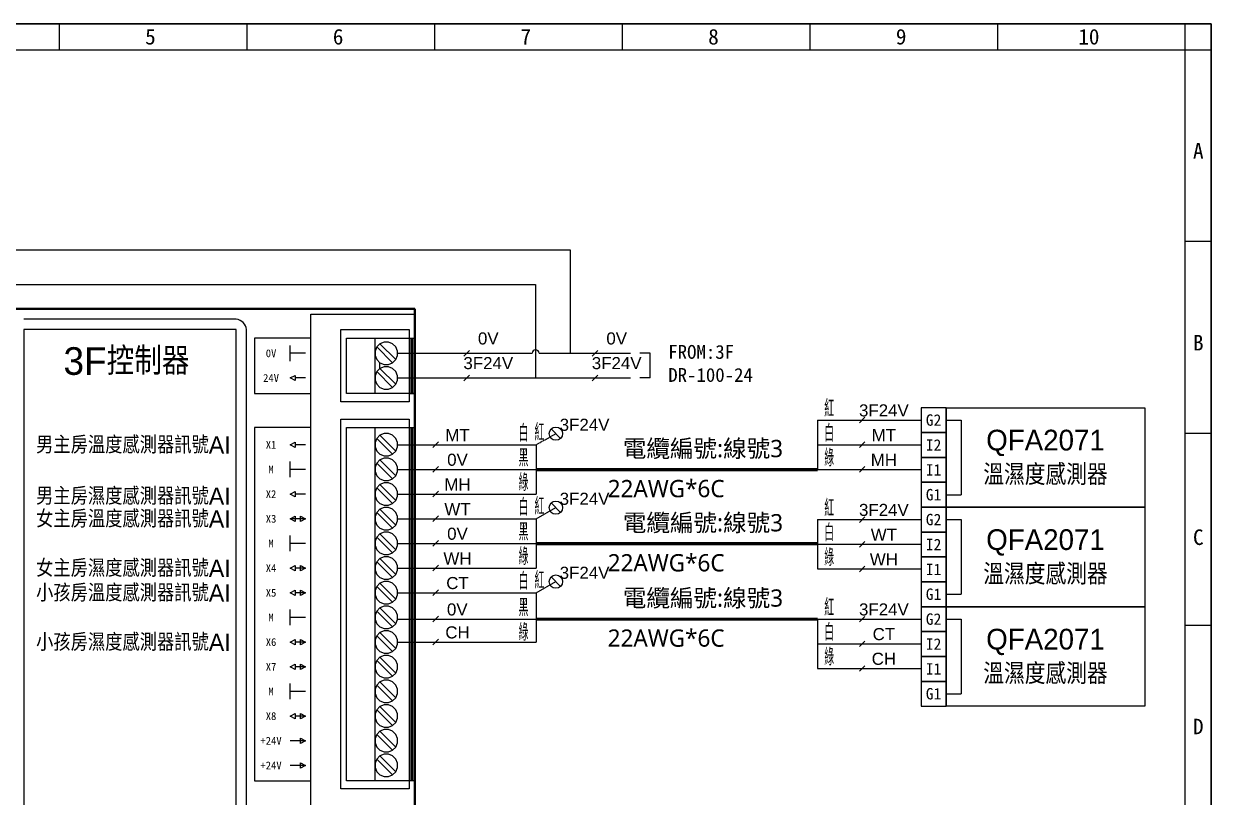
# Model space of a CAD drawing. Header units: millimetres. Extents: x 21506 to 58194, y 6783 to 13041.
# Drawn here: x 46557 to 48832, y 8106 to 9587 of the extents above; entities that cross this region are included whole.
import ezdxf
from ezdxf.enums import TextEntityAlignment as Align

# ---------------------------------------------------------------- set-up
doc = ezdxf.new("R2010")
doc.units = ezdxf.units.MM
doc.linetypes.add('PHANTOM', pattern=[2.5, 1.25, -0.25, 0.25, -0.25, 0.25, -0.25])
for name, color, linetype in [('5', 5, 'Continuous'), ('AHU新增', 7, 'Continuous'), ('DIM', 2, 'Continuous')]:
    doc.layers.add(name, color=color, linetype=linetype)
doc.styles.add('chineset', font='ds1.shx', dxfattribs={"bigfont": 'chineset.shx'})
doc.styles.add('DAYUMP', font='COMPLEX', dxfattribs={"bigfont": 'LMP.SHX'})
doc.styles.get("Standard").update_dxf_attribs({"font": ''})
doc.styles.get('Standard').set_extended_font_data('MingLiU')

msp = doc.modelspace()

# ---------------------------------------------------------------- linework, layer by layer
at = {"color": 7}
for p, q in [((48831.502, 9586.621), (44823.076, 9586.621)), ((46625.258, 9586.621), (46625.258, 9536.976)), ((46984.691, 9586.621), (46984.691, 9536.976)), ((47344.125, 9586.621), (47344.125, 9536.976)), ((47703.558, 9586.621), (47703.558, 9536.976)), ((48062.991, 9586.621), (48062.991, 9536.976)), ((48422.424, 9586.621), (48422.424, 9536.976)), ((48781.857, 6965.341), (48781.857, 9586.621)), ((48831.502, 9586.621), (48831.502, 6786.618)), ((44823.076, 9536.975), (48831.502, 9536.976)), ((48831.502, 9169.599), (48781.857, 9169.599)), ((48831.502, 8802.223), (48781.857, 8802.223)), ((48831.502, 8434.847), (48781.857, 8434.847))]:
    msp.add_line(p, q, dxfattribs=at)
for p, q in [((44823.077, 9586.621), (48831.502, 9586.621)), ((48831.502, 9586.621), (48831.502, 6786.617)), ((48831.502, 6786.617), (48831.502, 9586.621)), ((47306.593, 9040.88), (47306.593, 9030.956)), ((47306.593, 9040.88), (47306.593, 8984.315)), ((47306.593, 9040.88), (47306.593, 8984.811)), ((47107.125, 8984.811), (46998.955, 8984.811)), ((46998.955, 8984.811), (46998.955, 8878.872)), ((47175.599, 8878.872), (47175.599, 8984.811)), ((47230.18, 8878.872), (47230.18, 8984.811)), ((47296.769, 8878.872), (47296.769, 8984.811)), ((47300.044, 8878.872), (47300.044, 8984.811)), ((47302.227, 8878.872), (47302.227, 8984.811)), ((47305.502, 8878.872), (47305.502, 8984.811)), ((47067.429, 8940.856), (47067.429, 8970.627)), ((47164.683, 8862.498), (47164.683, 8971.66)), ((47233.44, 8967.871), (47263.722, 8937.589)), ((47239.463, 8973.895), (47269.746, 8943.612)), ((47097.201, 8955.742), (47067.429, 8955.742)), ((47239.463, 8926.672), (47239.463, 8937.589)), ((47756.802, 8955.742), (47736.954, 8955.742)), ((47756.802, 8908.519), (47756.802, 8955.742)), ((47233.44, 8920.649), (47263.722, 8890.366)), ((47239.463, 8926.672), (47269.746, 8896.39)), ((47067.429, 8908.519), (47077.353, 8913.481)), ((47077.353, 8903.558), (47067.429, 8908.519)), ((47077.353, 8913.481), (47077.353, 8903.558)), ((47097.201, 8908.519), (47077.353, 8908.519)), ((47756.802, 8908.519), (47736.954, 8908.519)), ((46998.955, 8878.872), (47107.125, 8878.872)), ((47164.683, 8862.498), (47164.683, 8878.872)), ((47295.677, 8878.872), (47296.769, 8878.872)), ((47295.677, 8878.872), (47305.502, 8878.872)), ((47296.769, 8878.872), (47300.044, 8878.872)), ((47300.044, 8878.872), (47302.227, 8878.872)), ((48275.919, 8851.633), (48275.919, 8803.999)), ((48323.553, 8851.633), (48323.553, 8661.096)), ((48323.553, 8851.633), (48323.553, 8661.096)), ((48323.553, 8851.633), (48323.553, 8661.096)), ((48323.553, 8851.633), (48323.553, 8661.096)), ((48077.443, 8827.816), (48077.443, 8733.372)), ((48077.443, 8827.816), (48275.919, 8827.816)), ((48168.296, 8833.175), (48157.578, 8822.457)), ((48323.553, 8827.816), (48352.663, 8827.816)), ((48352.663, 8827.816), (48352.663, 8684.913)), ((47107.125, 8813.375), (46998.955, 8813.375)), ((46998.955, 8813.375), (46998.955, 8137.059)), ((47230.18, 8137.059), (47230.18, 8813.375)), ((47296.769, 8137.059), (47296.769, 8813.375)), ((47300.044, 8137.059), (47300.044, 8813.375)), ((47302.227, 8137.059), (47302.227, 8813.375)), ((47305.502, 8137.059), (47305.502, 8813.375)), ((48275.919, 8803.999), (48275.919, 8780.182)), ((47067.429, 8780.594), (47077.353, 8785.556)), ((47077.353, 8775.632), (47067.429, 8780.594)), ((47077.353, 8785.556), (47077.353, 8775.632)), ((47097.201, 8780.594), (47077.353, 8780.594)), ((47233.44, 8792.724), (47263.722, 8762.441)), ((47239.463, 8798.747), (47269.746, 8768.465)), ((47273.006, 8780.594), (47471.482, 8780.594)), ((47351.732, 8785.953), (47341.015, 8775.235)), ((47471.482, 8780.594), (47538.393, 8780.594)), ((47528.506, 8780.594), (47538.393, 8780.594)), ((48077.443, 8780.594), (48144.354, 8780.594)), ((48077.443, 8780.594), (48275.919, 8780.594)), ((48168.296, 8785.953), (48157.578, 8775.235)), ((47067.429, 8718.486), (47067.429, 8748.258)), ((47097.201, 8733.372), (47067.429, 8733.372)), ((47233.44, 8745.502), (47263.722, 8715.219)), ((47239.463, 8751.525), (47269.746, 8721.243)), ((47273.006, 8733.372), (47471.482, 8733.372)), ((47351.732, 8738.731), (47341.015, 8728.013)), ((47471.482, 8733.372), (47538.393, 8733.372)), ((48077.443, 8733.372), (48144.354, 8733.372)), ((48077.443, 8733.372), (48275.919, 8733.372)), ((48168.296, 8738.731), (48157.578, 8728.013)), ((47067.429, 8686.15), (47077.353, 8691.112)), ((47077.353, 8691.112), (47077.353, 8681.188)), ((47233.44, 8698.279), (47263.722, 8667.997)), ((47239.463, 8704.303), (47269.746, 8674.021)), ((47351.732, 8691.509), (47341.015, 8680.791)), ((47077.353, 8681.188), (47067.429, 8686.15)), ((47097.201, 8686.15), (47077.353, 8686.15)), ((47273.006, 8686.15), (47471.482, 8686.15)), ((47471.482, 8686.15), (47538.393, 8686.15)), ((48323.553, 8684.913), (48352.663, 8684.913)), ((47067.429, 8638.928), (47077.353, 8643.89)), ((47077.353, 8643.89), (47077.353, 8633.966)), ((47087.277, 8633.966), (47087.277, 8643.89)), ((47087.277, 8643.89), (47097.201, 8638.928)), ((47233.44, 8651.057), (47263.722, 8620.775)), ((47239.463, 8657.081), (47269.746, 8626.798)), ((47351.732, 8644.287), (47341.015, 8633.569)), ((48168.296, 8642.638), (48157.578, 8631.92)), ((48275.919, 8661.096), (48275.919, 8613.462)), ((48323.553, 8661.096), (48323.553, 8470.559)), ((48323.553, 8661.096), (48323.553, 8470.559)), ((48323.553, 8661.096), (48323.553, 8470.559)), ((48323.553, 8661.096), (48323.553, 8470.559)), ((47097.201, 8638.928), (47067.429, 8638.928)), ((47077.353, 8633.966), (47067.429, 8638.928)), ((47097.201, 8638.928), (47087.277, 8633.966)), ((47273.006, 8638.928), (47471.482, 8638.928)), ((47471.482, 8638.928), (47538.393, 8638.928)), ((47538.393, 8638.928), (47538.393, 8544.484)), ((48077.443, 8637.279), (48077.443, 8542.835)), ((48077.443, 8637.279), (48275.919, 8637.279)), ((48323.553, 8637.279), (48352.663, 8637.279)), ((48352.663, 8637.279), (48352.663, 8494.376)), ((47067.429, 8576.82), (47067.429, 8606.591)), ((47233.44, 8603.835), (47263.722, 8573.553)), ((47239.463, 8609.859), (47269.746, 8579.576)), ((47351.732, 8597.065), (47341.015, 8586.347)), ((48275.919, 8613.462), (48275.919, 8589.645)), ((47097.201, 8591.706), (47067.429, 8591.706)), ((47273.006, 8591.706), (47471.482, 8591.706)), ((47471.482, 8591.706), (47538.393, 8591.706)), ((48077.443, 8590.057), (48144.354, 8590.057)), ((48077.443, 8590.057), (48275.919, 8590.057)), ((48168.296, 8595.416), (48157.578, 8584.698)), ((47233.44, 8556.613), (47263.722, 8526.331)), ((47239.463, 8562.637), (47269.746, 8532.354)), ((47067.429, 8544.484), (47077.353, 8549.446)), ((47077.353, 8539.522), (47067.429, 8544.484)), ((47077.353, 8549.446), (47077.353, 8539.522)), ((47097.201, 8544.484), (47077.353, 8544.484)), ((47087.277, 8539.522), (47087.277, 8549.446)), ((47087.277, 8549.446), (47097.201, 8544.484)), ((47097.201, 8544.484), (47087.277, 8539.522)), ((47273.006, 8544.484), (47471.482, 8544.484)), ((47351.732, 8549.842), (47341.015, 8539.125)), ((47471.482, 8544.484), (47538.393, 8544.484)), ((48077.443, 8542.835), (48144.354, 8542.835)), ((48077.443, 8542.835), (48275.919, 8542.835)), ((48168.296, 8548.194), (48157.578, 8537.476)), ((47233.44, 8509.391), (47263.722, 8479.109)), ((47239.463, 8515.414), (47269.746, 8485.132)), ((47067.429, 8497.261), (47077.353, 8502.223)), ((47077.353, 8492.3), (47067.429, 8497.261)), ((47077.353, 8502.223), (47077.353, 8492.3)), ((47097.201, 8497.261), (47077.353, 8497.261)), ((47087.277, 8492.3), (47087.277, 8502.223)), ((47087.277, 8502.223), (47097.201, 8497.261)), ((47097.201, 8497.261), (47087.277, 8492.3)), ((47273.006, 8497.261), (47471.482, 8497.261)), ((47351.732, 8502.62), (47341.015, 8491.903)), ((47471.482, 8497.261), (47538.393, 8497.261)), ((47538.393, 8497.261), (47538.393, 8402.817)), ((48323.553, 8494.376), (48352.663, 8494.376)), ((47067.429, 8435.154), (47067.429, 8464.925)), ((47233.44, 8462.169), (47263.722, 8431.886)), ((47239.463, 8468.192), (47269.746, 8437.91)), ((48275.919, 8470.559), (48275.919, 8422.925)), ((48323.553, 8470.559), (48323.553, 8280.022)), ((48323.553, 8470.559), (48323.553, 8280.022)), ((48323.553, 8470.559), (48323.553, 8280.022)), ((48323.553, 8470.559), (48323.553, 8280.022)), ((47097.201, 8450.039), (47067.429, 8450.039)), ((47273.006, 8446.742), (47538.393, 8446.742)), ((47351.732, 8452.513), (47341.015, 8441.795)), ((47528.506, 8446.742), (47538.393, 8446.742)), ((48077.443, 8446.742), (48077.443, 8352.298)), ((48077.443, 8446.742), (48275.919, 8446.742)), ((48168.296, 8452.101), (48157.578, 8441.383)), ((48323.553, 8446.742), (48352.663, 8446.742)), ((48352.663, 8446.742), (48352.663, 8303.839)), ((47233.44, 8414.947), (47263.722, 8384.664)), ((47239.463, 8420.97), (47269.746, 8390.688)), ((48275.919, 8422.925), (48275.919, 8399.108)), ((47067.429, 8402.817), (47077.353, 8407.779)), ((47077.353, 8397.855), (47067.429, 8402.817)), ((47077.353, 8407.779), (47077.353, 8397.855)), ((47097.201, 8402.817), (47077.353, 8402.817)), ((47087.277, 8397.855), (47087.277, 8407.779)), ((47087.277, 8407.779), (47097.201, 8402.817)), ((47097.201, 8402.817), (47087.277, 8397.855)), ((47273.006, 8402.817), (47471.482, 8402.817)), ((47351.732, 8408.176), (47341.015, 8397.458)), ((47471.482, 8402.817), (47538.393, 8402.817)), ((48077.443, 8399.52), (48144.354, 8399.52)), ((48077.443, 8399.52), (48275.919, 8399.52)), ((48168.296, 8404.879), (48157.578, 8394.161)), ((47239.463, 8373.748), (47269.746, 8343.466)), ((47067.429, 8355.595), (47077.353, 8360.557)), ((47077.353, 8350.633), (47067.429, 8355.595)), ((47077.353, 8360.557), (47077.353, 8350.633)), ((47097.201, 8355.595), (47077.353, 8355.595)), ((47087.277, 8350.633), (47087.277, 8360.557)), ((47087.277, 8360.557), (47097.201, 8355.595)), ((47097.201, 8355.595), (47087.277, 8350.633)), ((47233.44, 8367.725), (47263.722, 8337.442)), ((48077.443, 8352.298), (48144.354, 8352.298)), ((48077.443, 8352.298), (48275.919, 8352.298)), ((48168.296, 8357.657), (48157.578, 8346.939)), ((47239.463, 8326.526), (47269.746, 8296.244)), ((47067.429, 8293.487), (47067.429, 8323.259)), ((47097.201, 8308.373), (47067.429, 8308.373)), ((47233.44, 8320.502), (47263.722, 8290.22)), ((48323.553, 8303.839), (48352.663, 8303.839)), ((47239.463, 8279.304), (47269.746, 8249.021)), ((47067.429, 8261.151), (47077.353, 8266.113)), ((47077.353, 8256.189), (47067.429, 8261.151)), ((47077.353, 8266.113), (47077.353, 8256.189)), ((47097.201, 8261.151), (47077.353, 8261.151)), ((47087.277, 8256.189), (47087.277, 8266.113)), ((47087.277, 8266.113), (47097.201, 8261.151)), ((47097.201, 8261.151), (47087.277, 8256.189)), ((47233.44, 8273.28), (47263.722, 8242.998)), ((47097.201, 8213.929), (47067.429, 8213.929)), ((47087.277, 8208.967), (47087.277, 8218.891)), ((47087.277, 8218.891), (47097.201, 8213.929)), ((47097.201, 8213.929), (47087.277, 8208.967)), ((47233.44, 8226.058), (47263.722, 8195.776)), ((47239.463, 8232.082), (47269.746, 8201.799)), ((47097.201, 8166.707), (47067.429, 8166.707)), ((47087.277, 8161.745), (47087.277, 8171.669)), ((47087.277, 8171.669), (47097.201, 8166.707)), ((47097.201, 8166.707), (47087.277, 8161.745)), ((47233.44, 8178.836), (47263.722, 8148.554)), ((47239.463, 8184.86), (47269.746, 8154.577)), ((46998.955, 8137.059), (47107.125, 8137.059))]:
    msp.add_line(p, q)
at = {"color": 4}
for p, q in [((45780.687, 9153.639), (47603.799, 9153.639)), ((47603.799, 9153.639), (47603.799, 8955.742)), ((47273.006, 8955.742), (47531.025, 8955.742)), ((47544.256, 8955.742), (47719.445, 8955.742))]:
    msp.add_line(p, q, dxfattribs=at)
at = {"color": 1}
for p, q in [((45983.927, 9087.481), (47537.641, 9087.481)), ((47537.641, 9087.481), (47537.641, 8908.519)), ((47273.006, 8908.519), (47537.641, 8908.519)), ((47410.682, 8913.878), (47399.964, 8903.161)), ((47537.641, 8908.519), (47719.445, 8908.519)), ((47656.613, 8913.878), (47645.895, 8903.161))]:
    msp.add_line(p, q, dxfattribs=at)
at = {"lineweight": 50}
msp.add_line((47306.593, 9040.88), (46760.784, 9040.88), dxfattribs=at)
at = {"color": 0}
for p, q in [((47410.682, 8961.1), (47399.964, 8950.383)), ((47656.613, 8961.1), (47645.895, 8950.383))]:
    msp.add_line(p, q, dxfattribs=at)
at = {"linetype": 'PHANTOM', "ltscale": 2}
msp.add_line((47538.393, 8780.594), (47576.457, 8801.895), dxfattribs=at)
at = {"ltscale": 2}
msp.add_line((47538.393, 8780.594), (47538.393, 8686.15), dxfattribs=at)
at = {"lineweight": 100}
for p, q in [((47538.393, 8733.372), (48077.443, 8733.372)), ((47538.393, 8591.706), (48077.443, 8591.706)), ((47538.393, 8447.154), (48077.443, 8446.742))]:
    msp.add_line(p, q, dxfattribs=at)
at = {"linetype": 'ByBlock', "ltscale": 2}
for p, q in [((47538.393, 8638.928), (47576.457, 8660.229)), ((47538.393, 8497.261), (47576.457, 8518.562))]:
    msp.add_line(p, q, dxfattribs=at)
at = {"lineweight": 50}
msp.add_lwpolyline([(47306.593, 9040.88), (47306.593, 7254.594), (46214.974, 7254.594), (46214.974, 9040.88)], close=True, dxfattribs=at)
for points in [[(47305.601, 9030.956), (47305.601, 7264.518), (47107.125, 7264.518), (47107.125, 9030.956)], [(46557.345, 9001.185), (46557.345, 7294.289), (46964.222, 7294.289), (46964.222, 9001.185)], [(47164.683, 8862.498), (47164.683, 9001.185), (47295.677, 9001.185), (47295.677, 8862.498)], [(47175.599, 8878.872), (47175.599, 8984.811), (47306.593, 8984.811), (47306.593, 8878.872)], [(47230.18, 8951.482), (47233.44, 8943.612), (47239.463, 8937.589), (47247.333, 8934.329), (47255.852, 8934.329), (47263.722, 8937.589), (47269.746, 8943.612), (47273.006, 8951.482), (47273.006, 8960.001), (47269.746, 8967.871), (47263.722, 8973.895), (47255.852, 8977.154), (47247.333, 8977.154), (47239.463, 8973.895), (47233.44, 8967.871), (47230.18, 8960.001)], [(47230.18, 8904.26), (47233.44, 8896.39), (47239.463, 8890.366), (47247.333, 8887.107), (47255.852, 8887.107), (47263.722, 8890.366), (47269.746, 8896.39), (47273.006, 8904.26), (47273.006, 8912.779), (47269.746, 8920.649), (47263.722, 8926.672), (47255.852, 8929.932), (47247.333, 8929.932), (47239.463, 8926.672), (47233.44, 8920.649), (47230.18, 8912.779)], [(48323.553, 8851.633), (48275.919, 8851.633), (48275.919, 8803.999), (48323.553, 8803.999)], [(48323.553, 8851.633), (48704.628, 8851.633), (48704.628, 8661.096), (48323.553, 8661.096)], [(47164.683, 8122.173), (47164.683, 8829.749), (47295.677, 8829.749), (47295.677, 8122.173)], [(47175.599, 8137.059), (47175.599, 8813.375), (47306.593, 8813.375), (47306.593, 8137.059)], [(47230.18, 8776.335), (47233.44, 8768.465), (47239.463, 8762.441), (47247.333, 8759.181), (47255.852, 8759.181), (47263.722, 8762.441), (47269.746, 8768.465), (47273.006, 8776.335), (47273.006, 8784.854), (47269.746, 8792.724), (47263.722, 8798.747), (47255.852, 8802.007), (47247.333, 8802.007), (47239.463, 8798.747), (47233.44, 8792.724), (47230.18, 8784.854)], [(48323.553, 8803.999), (48275.919, 8803.999), (48275.919, 8756.365), (48323.553, 8756.365)], [(48323.553, 8756.365), (48275.919, 8756.365), (48275.919, 8708.731), (48323.553, 8708.731)], [(47230.18, 8729.113), (47233.44, 8721.243), (47239.463, 8715.219), (47247.333, 8711.959), (47255.852, 8711.959), (47263.722, 8715.219), (47269.746, 8721.243), (47273.006, 8729.113), (47273.006, 8737.631), (47269.746, 8745.502), (47263.722, 8751.525), (47255.852, 8754.785), (47247.333, 8754.785), (47239.463, 8751.525), (47233.44, 8745.502), (47230.18, 8737.631)], [(47230.18, 8681.891), (47233.44, 8674.021), (47239.463, 8667.997), (47247.333, 8664.737), (47255.852, 8664.737), (47263.722, 8667.997), (47269.746, 8674.021), (47273.006, 8681.891), (47273.006, 8690.409), (47269.746, 8698.279), (47263.722, 8704.303), (47255.852, 8707.563), (47247.333, 8707.563), (47239.463, 8704.303), (47233.44, 8698.279), (47230.18, 8690.409)], [(48323.553, 8708.731), (48275.919, 8708.731), (48275.919, 8661.096), (48323.553, 8661.096)], [(47230.18, 8634.669), (47233.44, 8626.798), (47239.463, 8620.775), (47247.333, 8617.515), (47255.852, 8617.515), (47263.722, 8620.775), (47269.746, 8626.798), (47273.006, 8634.669), (47273.006, 8643.187), (47269.746, 8651.057), (47263.722, 8657.081), (47255.852, 8660.341), (47247.333, 8660.341), (47239.463, 8657.081), (47233.44, 8651.057), (47230.18, 8643.187)], [(48323.553, 8661.096), (48275.919, 8661.096), (48275.919, 8613.462), (48323.553, 8613.462)], [(48323.553, 8661.096), (48704.628, 8661.096), (48704.628, 8470.559), (48323.553, 8470.559)], [(47230.18, 8587.446), (47233.44, 8579.576), (47239.463, 8573.553), (47247.333, 8570.293), (47255.852, 8570.293), (47263.722, 8573.553), (47269.746, 8579.576), (47273.006, 8587.446), (47273.006, 8595.965), (47269.746, 8603.835), (47263.722, 8609.859), (47255.852, 8613.119), (47247.333, 8613.119), (47239.463, 8609.859), (47233.44, 8603.835), (47230.18, 8595.965)], [(48323.553, 8613.462), (48275.919, 8613.462), (48275.919, 8565.828), (48323.553, 8565.828)], [(47230.18, 8540.224), (47233.44, 8532.354), (47239.463, 8526.331), (47247.333, 8523.071), (47255.852, 8523.071), (47263.722, 8526.331), (47269.746, 8532.354), (47273.006, 8540.224), (47273.006, 8548.743), (47269.746, 8556.613), (47263.722, 8562.637), (47255.852, 8565.896), (47247.333, 8565.896), (47239.463, 8562.637), (47233.44, 8556.613), (47230.18, 8548.743)], [(48323.553, 8565.828), (48275.919, 8565.828), (48275.919, 8518.193), (48323.553, 8518.193)], [(47230.18, 8493.002), (47233.44, 8485.132), (47239.463, 8479.109), (47247.333, 8475.849), (47255.852, 8475.849), (47263.722, 8479.109), (47269.746, 8485.132), (47273.006, 8493.002), (47273.006, 8501.521), (47269.746, 8509.391), (47263.722, 8515.414), (47255.852, 8518.674), (47247.333, 8518.674), (47239.463, 8515.414), (47233.44, 8509.391), (47230.18, 8501.521)], [(48323.553, 8518.193), (48275.919, 8518.193), (48275.919, 8470.559), (48323.553, 8470.559)], [(47230.18, 8445.78), (47233.44, 8437.91), (47239.463, 8431.886), (47247.333, 8428.626), (47255.852, 8428.626), (47263.722, 8431.886), (47269.746, 8437.91), (47273.006, 8445.78), (47273.006, 8454.299), (47269.746, 8462.169), (47263.722, 8468.192), (47255.852, 8471.452), (47247.333, 8471.452), (47239.463, 8468.192), (47233.44, 8462.169), (47230.18, 8454.299)], [(48323.553, 8470.559), (48275.919, 8470.559), (48275.919, 8422.925), (48323.553, 8422.925)], [(48323.553, 8470.559), (48704.628, 8470.559), (48704.628, 8280.022), (48323.553, 8280.022)], [(47230.18, 8398.558), (47233.44, 8390.688), (47239.463, 8384.664), (47247.333, 8381.404), (47255.852, 8381.404), (47263.722, 8384.664), (47269.746, 8390.688), (47273.006, 8398.558), (47273.006, 8407.077), (47269.746, 8414.947), (47263.722, 8420.97), (47255.852, 8424.23), (47247.333, 8424.23), (47239.463, 8420.97), (47233.44, 8414.947), (47230.18, 8407.077)], [(48323.553, 8422.925), (48275.919, 8422.925), (48275.919, 8375.291), (48323.553, 8375.291)], [(47230.18, 8351.336), (47233.44, 8343.466), (47239.463, 8337.442), (47247.333, 8334.182), (47255.852, 8334.182), (47263.722, 8337.442), (47269.746, 8343.466), (47273.006, 8351.336), (47273.006, 8359.854), (47269.746, 8367.725), (47263.722, 8373.748), (47255.852, 8377.008), (47247.333, 8377.008), (47239.463, 8373.748), (47233.44, 8367.725), (47230.18, 8359.854)], [(48323.553, 8375.291), (48275.919, 8375.291), (48275.919, 8327.656), (48323.553, 8327.656)], [(47230.18, 8304.114), (47233.44, 8296.244), (47239.463, 8290.22), (47247.333, 8286.96), (47255.852, 8286.96), (47263.722, 8290.22), (47269.746, 8296.244), (47273.006, 8304.114), (47273.006, 8312.632), (47269.746, 8320.502), (47263.722, 8326.526), (47255.852, 8329.786), (47247.333, 8329.786), (47239.463, 8326.526), (47233.44, 8320.502), (47230.18, 8312.632)], [(48323.553, 8327.656), (48275.919, 8327.656), (48275.919, 8280.022), (48323.553, 8280.022)], [(47230.18, 8256.892), (47233.44, 8249.021), (47239.463, 8242.998), (47247.333, 8239.738), (47255.852, 8239.738), (47263.722, 8242.998), (47269.746, 8249.021), (47273.006, 8256.892), (47273.006, 8265.41), (47269.746, 8273.28), (47263.722, 8279.304), (47255.852, 8282.564), (47247.333, 8282.564), (47239.463, 8279.304), (47233.44, 8273.28), (47230.18, 8265.41)], [(47230.18, 8209.669), (47233.44, 8201.799), (47239.463, 8195.776), (47247.333, 8192.516), (47255.852, 8192.516), (47263.722, 8195.776), (47269.746, 8201.799), (47273.006, 8209.669), (47273.006, 8218.188), (47269.746, 8226.058), (47263.722, 8232.082), (47255.852, 8235.342), (47247.333, 8235.342), (47239.463, 8232.082), (47233.44, 8226.058), (47230.18, 8218.188)], [(47230.18, 8162.447), (47233.44, 8154.577), (47239.463, 8148.554), (47247.333, 8145.294), (47255.852, 8145.294), (47263.722, 8148.554), (47269.746, 8154.577), (47273.006, 8162.447), (47273.006, 8170.966), (47269.746, 8178.836), (47263.722, 8184.86), (47255.852, 8188.12), (47247.333, 8188.12), (47239.463, 8184.86), (47233.44, 8178.836), (47230.18, 8170.966)]]:
    msp.add_lwpolyline(points, close=True)
for points in [[(46964.222, 9021.033), (46557.345, 9021.033)], [(46984.069, 7294.289), (46984.069, 9001.185)]]:
    msp.add_lwpolyline(points)
msp.add_arc((46961.244, 8998.207), 23.019, 7.433125, 82.566875)
at = {"color": 4}
msp.add_arc((47537.641, 8955.742), 6.616, 0, 180, dxfattribs=at)
for p in [(47092.239, 8638.928), (47092.239, 8544.484), (47092.239, 8497.261), (47092.239, 8402.817), (47092.239, 8355.595), (47092.239, 8261.151), (47092.239, 8213.929), (47092.239, 8166.707)]:
    msp.add_point(p)
for points in [[(47067.429, 8908.519), (47077.353, 8913.481), (47077.353, 8903.558), (47067.429, 8908.519)], [(47067.429, 8780.594), (47077.353, 8785.556), (47077.353, 8775.632), (47067.429, 8780.594)], [(47067.429, 8686.15), (47077.353, 8691.112), (47077.353, 8681.188), (47067.429, 8686.15)], [(47067.429, 8638.928), (47077.353, 8643.89), (47077.353, 8633.966), (47067.429, 8638.928)], [(47097.201, 8638.928), (47087.277, 8633.966), (47087.277, 8643.89), (47097.201, 8638.928)], [(47067.429, 8544.484), (47077.353, 8549.446), (47077.353, 8539.522), (47067.429, 8544.484)], [(47097.201, 8544.484), (47087.277, 8539.522), (47087.277, 8549.446), (47097.201, 8544.484)], [(47067.429, 8497.261), (47077.353, 8502.223), (47077.353, 8492.3), (47067.429, 8497.261)], [(47097.201, 8497.261), (47087.277, 8492.3), (47087.277, 8502.223), (47097.201, 8497.261)], [(47067.429, 8402.817), (47077.353, 8407.779), (47077.353, 8397.855), (47067.429, 8402.817)], [(47097.201, 8402.817), (47087.277, 8397.855), (47087.277, 8407.779), (47097.201, 8402.817)], [(47067.429, 8355.595), (47077.353, 8360.557), (47077.353, 8350.633), (47067.429, 8355.595)], [(47097.201, 8355.595), (47087.277, 8350.633), (47087.277, 8360.557), (47097.201, 8355.595)], [(47067.429, 8261.151), (47077.353, 8266.113), (47077.353, 8256.189), (47067.429, 8261.151)], [(47097.201, 8261.151), (47087.277, 8256.189), (47087.277, 8266.113), (47097.201, 8261.151)], [(47097.201, 8213.929), (47087.277, 8208.967), (47087.277, 8218.891), (47097.201, 8213.929)], [(47097.201, 8166.707), (47087.277, 8161.745), (47087.277, 8171.669), (47097.201, 8166.707)]]:
    msp.add_solid(points)
at = {"layer": 'DIM', "color": 0}
for p, q in [((47585.452, 8792.9), (47567.463, 8810.89)), ((47585.452, 8651.234), (47567.463, 8669.223)), ((47585.452, 8509.568), (47567.463, 8527.557))]:
    msp.add_line(p, q, dxfattribs=at)
for centre in [(47576.457, 8801.895), (47576.457, 8660.229), (47576.457, 8518.562)]:
    msp.add_circle(centre, 12.72, dxfattribs=at)

# ---------------------------------------------------------------- texts
at = {"color": 7, "width": 1}
for s, height, oblique, p in [('5', 29.787, 360, (46799.958, 9546.905)), ('6', 29.787, 360, (47159.391, 9546.905)), ('7', 29.787, 0, (47518.824, 9546.905)), ('8', 29.787, 0, (47878.257, 9546.905)), ('9', 29.787, 0, (48237.69, 9546.905)), ('10', 29.7873, 0, (48597.123, 9546.904))]:
    msp.add_text(s, height=height, rotation=0.000118, dxfattribs=dict(at, oblique=oblique)).set_placement(p, align=Align.CENTER)
for s, oblique, p in [('A', 0, (48806.679, 9343.359)), ('B', 0, (48806.68, 8975.982)), ('C', 360, (48806.68, 8603.641)), ('D', 360, (48806.68, 8241.23))]:
    msp.add_text(s, height=29.787, rotation=0.000118, dxfattribs=dict(at, oblique=oblique)).set_placement(p, align=Align.MIDDLE)
for s, height, p in [('0V', 14.8857, (47030.933, 8955.742)), ('24V', 14.8857, (47030.933, 8908.519)), ('X1', 14.8857, (47030.933, 8780.594)), ('M', 14.886, (47030.933, 8733.372)), ('X2', 14.8857, (47030.933, 8686.15)), ('X3', 14.8857, (47030.933, 8638.928)), ('M', 14.886, (47030.933, 8591.706)), ('X4', 14.8857, (47030.933, 8544.484)), ('X5', 14.8857, (47030.933, 8497.261)), ('M', 14.886, (47030.933, 8450.039)), ('X6', 14.8857, (47030.933, 8402.817)), ('X7', 14.8857, (47030.933, 8355.595)), ('M', 14.886, (47030.933, 8308.373)), ('X8', 14.8857, (47030.933, 8261.151)), ('+24V', 14.8857, (47030.933, 8213.929)), ('+24V', 14.8857, (47030.933, 8166.707))]:
    msp.add_text(s, height=height).set_placement(p, align=Align.MIDDLE_CENTER)
at = {"color": 0, "char_height": 23.15556, "width": 38.97315, "attachment_point": 5}
for insert in [(47446.957, 8984.01), (47692.888, 8984.01)]:
    msp.add_mtext('{\\fArial|b0|i0|c186|p34;0V}', dxfattribs=dict(at, insert=insert))
for s, insert, char_height, width, attachment_point in [('FROM:3F\\PDR-100-24', (47791.641, 8936.124), 26.4635, 284.57969, 4), ('G2', (48299.736, 8827.816), 21.8324, 83.60092, 5), ('{\\fArial|b0|i0|c186|p34;MT}', (47388.007, 8799.048), 23.15556, 38.97315, 5), ('{\\fArial|b0|i0|c186|p34;MT}', (48204.57, 8799.048), 23.15556, 38.97315, 5), ('{\\fMicrosoft JhengHei|b0|i0|c136|p34;電纜編號:線號3}', (47704.56, 8771.561), 33.07937, 330.79371, 4), ('I2', (48299.736, 8780.182), 21.8324, 83.60092, 5), ('{\\fArial|b0|i0|c186|p34;0V}', (47388.007, 8751.825), 23.15556, 38.97315, 5), ('{\\fArial|b0|i0|c186|p34;MH}', (48204.57, 8751.825), 23.15556, 38.97315, 5), ('I1', (48299.736, 8732.548), 21.8324, 83.60092, 5), ('{\\fArial|b0|i0|c186|p34;MH}', (47388.007, 8704.603), 23.15556, 38.97315, 5), ('{\\fMicrosoft JhengHei|b0|i0|c136|p34;22AWG*6C}', (47675.609, 8696.511), 33.07937, 330.79371, 4), ('G1', (48299.736, 8684.913), 21.8324, 83.60092, 5), ('{\\fArial|b0|i0|c186|p34;WT}', (47388.007, 8657.381), 23.15556, 38.97315, 5), ('{\\fMicrosoft JhengHei|b0|i0|c136|p34;電纜編號:線號3}', (47704.56, 8629.483), 33.07937, 330.79371, 4), ('G2', (48299.736, 8637.279), 21.8324, 83.60092, 5), ('{\\fArial|b0|i0|c186|p34;0V}', (47388.007, 8610.159), 23.15556, 38.97315, 5), ('{\\fArial|b0|i0|c186|p34;WT}', (48204.57, 8608.51), 23.15556, 38.97315, 5), ('I2', (48299.736, 8589.645), 21.8324, 83.60092, 5), ('{\\fArial|b0|i0|c186|p34;WH}', (47388.007, 8562.937), 23.15556, 38.97315, 5), ('{\\fMicrosoft JhengHei|b0|i0|c136|p34;22AWG*6C}', (47675.609, 8554.432), 33.07937, 330.79371, 4), ('{\\fArial|b0|i0|c186|p34;WH}', (48204.57, 8561.288), 23.15556, 38.97315, 5), ('I1', (48299.736, 8542.011), 21.8324, 83.60092, 5), ('{\\fArial|b0|i0|c186|p34;CT}', (47388.007, 8515.715), 23.15556, 38.97315, 5), ('{\\fMicrosoft JhengHei|b0|i0|c136|p34;電纜編號:線號3}', (47704.56, 8485.343), 33.07937, 330.79371, 4), ('G1', (48299.736, 8494.376), 21.8324, 83.60092, 5), ('{\\fArial|b0|i0|c186|p34;0V}', (47387.595, 8465.195), 23.15556, 38.97315, 5), ('G2', (48299.736, 8446.742), 21.8324, 83.60092, 5), ('{\\fArial|b0|i0|c186|p34;CH}', (47388.007, 8421.271), 23.15556, 38.97315, 5), ('{\\fMicrosoft JhengHei|b0|i0|c136|p34;22AWG*6C}', (47675.609, 8410.293), 33.07937, 330.79371, 4), ('{\\fArial|b0|i0|c186|p34;CT}', (48204.57, 8417.973), 23.15556, 38.97315, 5), ('I2', (48299.736, 8399.108), 21.8324, 83.60092, 5), ('{\\fArial|b0|i0|c186|p34;CH}', (48204.57, 8370.751), 23.15556, 38.97315, 5), ('I1', (48299.736, 8351.473), 21.8324, 83.60092, 5), ('G1', (48299.736, 8303.839), 21.8324, 83.60092, 5)]:
    msp.add_mtext(s, dxfattribs=dict(insert=insert, char_height=char_height, width=width, attachment_point=attachment_point))
at = {"color": 1, "char_height": 23.15556, "width": 38.97315, "attachment_point": 5}
for insert in [(47446.957, 8936.788), (47692.888, 8936.788), (48204.57, 8846.27), (47631.345, 8818.746), (47631.345, 8677.079), (48204.57, 8655.733), (47631.345, 8535.413), (48204.57, 8465.195)]:
    msp.add_mtext('{\\fArial|b0|i0|c186|p34;3F24V}', dxfattribs=dict(at, insert=insert))
at = {"char_height": 39.6952, "width": 359.84149, "attachment_point": 5, "style": 'chineset'}
for insert in [(48514.09, 8756.365), (48514.09, 8565.828), (48514.09, 8375.291)]:
    msp.add_mtext('QFA2071\\P溫濕度感測器', dxfattribs=dict(at, insert=insert))
at = {"layer": '5', "color": 0, "style": 'DAYUMP', "width": 0.5}
for s, p in [('紅', (48090.384, 8850.113)), ('紅', (47535.373, 8804.37)), ('白', (47505, 8802.891)), ('白', (48090.384, 8802.891)), ('黑', (47505, 8755.668)), ('綠', (48090.384, 8755.668)), ('綠', (47505, 8708.446)), ('白', (47505, 8661.224)), ('紅', (47535.373, 8662.703)), ('紅', (48090.384, 8659.576)), ('黑', (47505, 8614.002)), ('白', (48090.384, 8612.353)), ('綠', (47505, 8566.78)), ('綠', (48090.384, 8565.131)), ('白', (47505, 8519.558)), ('紅', (47535.373, 8521.037)), ('黑', (47505, 8469.038)), ('紅', (48090.384, 8469.038)), ('綠', (47505, 8421.816)), ('白', (48090.384, 8421.816)), ('綠', (48090.384, 8374.594))]:
    msp.add_text(s, height=32.749, dxfattribs=at).set_placement(p, align=Align.MIDDLE_LEFT)
at = {"layer": 'AHU新增', "color": 7}
for s, insert, char_height, width, attachment_point in [('{\\Fds1.shx,chineset.shx|c136;3F控制器}', (46633.468, 8940.523), 52.92699, 264.63497, 4), ('{\\Fds1.shx,chineset.shx|c136;男主房溫度感測器訊號AI}', (46953.589, 8780.19), 33.07937, 396.24326, 6), ('{\\Fds1.shx,chineset.shx|c136;男主房濕度感測器訊號AI}', (46953.589, 8682.101), 33.07937, 380.58027, 6), ('{\\Fds1.shx,chineset.shx|c136;女主房溫度感測器訊號AI}', (46953.589, 8638.524), 33.07937, 392.10867, 6), ('{\\Fds1.shx,chineset.shx|c136;女主房濕度感測器訊號AI}', (46953.589, 8544.08), 33.07937, 432.464, 6), ('{\\Fds1.shx,chineset.shx|c136;小孩房溫度感測器訊號AI}', (46953.589, 8496.858), 33.07937, 396.24326, 6), ('{\\Fds1.shx,chineset.shx|c136;小孩房濕度感測器訊號AI}', (46953.589, 8402.413), 33.07937, 396.24326, 6)]:
    msp.add_mtext(s, dxfattribs=dict(at, insert=insert, char_height=char_height, width=width, attachment_point=attachment_point))

doc.saveas('drawing.dxf')
